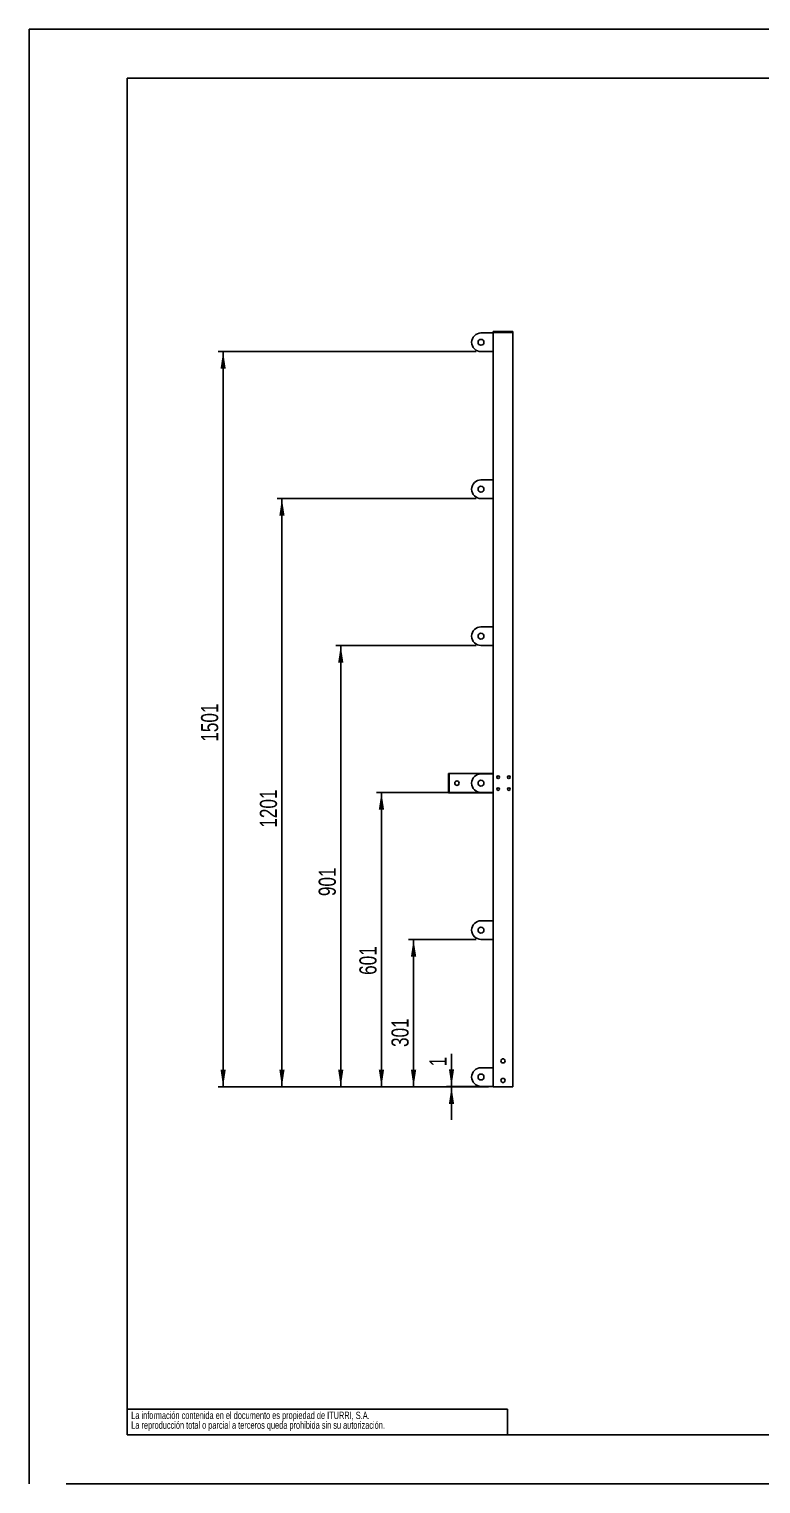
# Model space of a CAD drawing. Extents: x 0 to 4200, y 0 to 2970.
# Drawn here: x 0 to 1493, y 0 to 2970 of the extents above; entities that cross this region are included whole.
import ezdxf

# ---------------------------------------------------------------- set-up
doc = ezdxf.new("R2010")
doc.units = 0
doc.header["$LTSCALE"] = 10
doc.layers.get('0').update_dxf_attribs({"linetype": 'CONTINUOUS'})
doc.layers.add('FORMATO', color=7, linetype='CONTINUOUS')
doc.layers.add('SLD-0', color=179, linetype='CONTINUOUS')
doc.styles.add('SLDTEXTSTYLE1', font='TXT', dxfattribs={"width": 0.75})
doc.dimstyles.new('SLDDIMSTYLE0', dxfattribs={"dimtxt": 35, "dimasz": 35, "dimexe": 0, "dimexo": 0.0625, "dimgap": 8.75, "dimtad": 1, "dimdec": 1, "dimrnd": 1e-09, "dimzin": 12, "dimtxsty": 'SLDTEXTSTYLE1', "dimsah": 1, "dimcen": 0.09, "dimazin": 3, "dimtfac": 1, "dimtdec": 1, "dimtofl": 0, "dimtmove": 0, "dimatfit": 3, "dimtolj": 1, "dimtzin": 12})
doc.dimstyles.new('SLDDIMSTYLE2', dxfattribs={"dimtxt": 35, "dimasz": 35, "dimexe": 0, "dimexo": 0.0625, "dimgap": 8.75, "dimtad": 1, "dimdec": 1, "dimrnd": 1e-09, "dimzin": 12, "dimtxsty": 'SLDTEXTSTYLE1', "dimsah": 1, "dimcen": 0.09, "dimazin": 3, "dimtfac": 1, "dimtdec": 1, "dimtmove": 0, "dimatfit": 3, "dimtolj": 1, "dimtzin": 12})

# ---------------------------------------------------------------- blocks, each defined once
blk = doc.blocks.new('SW_NOTE_0_4')
at = {"layer": 'SLD-0', "color": 0, "char_height": 15, "attachment_point": 1, "style": 'SLDTEXTSTYLE1'}
for s, insert in [('La información contenida en el documento es propiedad de ITURRI, S.A.', (0, 19.3)), ('La reproducción total o parcial a terceros queda prohibida sin su autorización.', (0, -0.7))]:
    blk.add_mtext(s, dxfattribs=dict(at, insert=insert))
blk = doc.blocks.new('_D_1')
at = {"layer": 'FORMATO', "color": 7}
for p, q in [((861.9, 811.6), (861.9, 878.3)), ((912.1, 811.6), (851.9, 811.6)), ((937.1, 810.6), (851.9, 810.6)), ((861.9, 810.6), (861.9, 811.6)), ((861.9, 810.6), (861.9, 743.3))]:
    blk.add_line(p, q, dxfattribs=at)
for points in [[(861.9, 811.6), (867.3, 846.6), (856.6, 846.6)], [(861.9, 810.6), (856.6, 775.6), (867.3, 775.6)]]:
    blk.add_solid(points, dxfattribs=at)
at = {"layer": 'FORMATO', "color": 7, "insert": (816.8, 852.4), "char_height": 35, "attachment_point": 1, "rotation": 90, "style": 'SLDTEXTSTYLE1'}
blk.add_mtext('1', dxfattribs=at)
blk = doc.blocks.new('_D_2')
at = {"layer": 'FORMATO', "color": 7}
for p, q in [((912.1, 1111.6), (774.5, 1111.6)), ((784.5, 810.6), (784.5, 1111.6)), ((937.1, 810.6), (774.5, 810.6))]:
    blk.add_line(p, q, dxfattribs=at)
for points in [[(784.5, 1111.6), (779.1, 1076.6), (789.9, 1076.6)], [(784.5, 810.6), (789.9, 845.6), (779.1, 845.6)]]:
    blk.add_solid(points, dxfattribs=at)
at = {"layer": 'FORMATO', "color": 7, "insert": (739.4, 891.9), "char_height": 35, "attachment_point": 1, "rotation": 90, "style": 'SLDTEXTSTYLE1'}
blk.add_mtext('301', dxfattribs=at)
blk = doc.blocks.new('_D_3')
at = {"layer": 'FORMATO', "color": 7}
for p, q in [((912.1, 1411.6), (709, 1411.6)), ((719, 810.6), (719, 1411.6)), ((937.1, 810.6), (709, 810.6))]:
    blk.add_line(p, q, dxfattribs=at)
for points in [[(719, 1411.6), (713.6, 1376.6), (724.4, 1376.6)], [(719, 810.6), (724.4, 845.6), (713.6, 845.6)]]:
    blk.add_solid(points, dxfattribs=at)
at = {"layer": 'FORMATO', "color": 7, "insert": (673.9, 1039.1), "char_height": 35, "attachment_point": 1, "rotation": 90, "style": 'SLDTEXTSTYLE1'}
blk.add_mtext('601', dxfattribs=at)
blk = doc.blocks.new('_D_4')
at = {"layer": 'FORMATO', "color": 7}
for p, q in [((912.1, 1711.6), (625.9, 1711.6)), ((635.9, 810.6), (635.9, 1711.6)), ((937.1, 810.6), (625.9, 810.6))]:
    blk.add_line(p, q, dxfattribs=at)
for points in [[(635.9, 1711.6), (630.6, 1676.6), (641.3, 1676.6)], [(635.9, 810.6), (641.3, 845.6), (630.6, 845.6)]]:
    blk.add_solid(points, dxfattribs=at)
at = {"layer": 'FORMATO', "color": 7, "insert": (590.8, 1199.9), "char_height": 35, "attachment_point": 1, "rotation": 90, "style": 'SLDTEXTSTYLE1'}
blk.add_mtext('901', dxfattribs=at)
blk = doc.blocks.new('_D_5')
at = {"layer": 'FORMATO', "color": 7}
for p, q in [((912.1, 2011.6), (505.9, 2011.6)), ((515.9, 810.6), (515.9, 2011.6)), ((937.1, 810.6), (505.9, 810.6))]:
    blk.add_line(p, q, dxfattribs=at)
for points in [[(515.9, 2011.6), (510.6, 1976.6), (521.3, 1976.6)], [(515.9, 810.6), (521.3, 845.6), (510.6, 845.6)]]:
    blk.add_solid(points, dxfattribs=at)
at = {"layer": 'FORMATO', "color": 7, "insert": (470.8, 1339.6), "char_height": 35, "attachment_point": 1, "rotation": 90, "style": 'SLDTEXTSTYLE1'}
blk.add_mtext('1201', dxfattribs=at)
blk = doc.blocks.new('_D_6')
at = {"layer": 'FORMATO', "color": 7}
for p, q in [((912.1, 2311.6), (385.9, 2311.6)), ((395.9, 2311.6), (395.9, 810.6)), ((937.1, 810.6), (385.9, 810.6))]:
    blk.add_line(p, q, dxfattribs=at)
for points in [[(395.9, 2311.6), (390.6, 2276.6), (401.3, 2276.6)], [(395.9, 810.6), (401.3, 845.6), (390.6, 845.6)]]:
    blk.add_solid(points, dxfattribs=at)
at = {"layer": 'FORMATO', "color": 7, "insert": (350.8, 1515.1), "char_height": 35, "attachment_point": 1, "rotation": 90, "style": 'SLDTEXTSTYLE1'}
blk.add_mtext('1501', dxfattribs=at)

msp = doc.modelspace()

# ---------------------------------------------------------------- linework, layer by layer
at = {"color": 7, "linetype": 'CONTINUOUS'}
for p, q in [((0, 2970), (4200, 2970)), ((0, 2970), (0, -0.01)), ((4100, 2870), (200, 2870)), ((200, 100), (200, 2870)), ((922.06, 2349.61), (947.06, 2349.61)), ((947.06, 2350.61), (947.06, 2352.61)), ((947.06, 2352.61), (952.06, 2352.61)), ((947.06, 2350.61), (947.06, 810.61)), ((947.06, 2350.61), (987.06, 2350.61)), ((947.06, 2349.61), (947.06, 2311.61)), ((952.06, 2352.61), (952.06, 2350.61)), ((982.06, 2352.61), (952.06, 2352.61)), ((982.06, 2350.61), (952.06, 2350.61)), ((982.06, 2350.61), (982.06, 2352.61)), ((982.06, 2352.61), (987.06, 2352.61)), ((987.06, 2352.61), (987.06, 2350.61)), ((987.06, 2350.61), (987.06, 810.61)), ((922.06, 2311.61), (947.06, 2311.61)), ((922.06, 2049.61), (947.06, 2049.61)), ((947.06, 2049.61), (947.06, 2011.61)), ((922.06, 2011.61), (947.06, 2011.61)), ((922.06, 1749.61), (947.06, 1749.61)), ((947.06, 1749.61), (947.06, 1711.61)), ((922.06, 1711.61), (947.06, 1711.61)), ((855.94, 1450.61), (855.94, 1410.61)), ((855.94, 1450.61), (856.94, 1450.61)), ((856.94, 1450.61), (856.94, 1410.61)), ((929.39, 1450.61), (856.94, 1450.61)), ((922.06, 1449.61), (947.06, 1449.61)), ((932.6, 1450.61), (929.39, 1450.61)), ((944, 1450.61), (932.6, 1450.61)), ((947.06, 1450.61), (944, 1450.61)), ((947.06, 1449.61), (947.06, 1411.61)), ((855.94, 1410.61), (856.94, 1410.61)), ((929.39, 1410.61), (856.94, 1410.61)), ((922.06, 1411.61), (947.06, 1411.61)), ((932.6, 1410.61), (929.39, 1410.61)), ((944, 1410.61), (932.6, 1410.61)), ((947.06, 1410.61), (944, 1410.61)), ((922.06, 1149.61), (947.06, 1149.61)), ((947.06, 1149.61), (947.06, 1111.61)), ((922.06, 1111.61), (947.06, 1111.61)), ((922.06, 849.61), (947.06, 849.61)), ((947.06, 849.61), (947.06, 811.61)), ((922.06, 811.61), (947.06, 811.61)), ((947.06, 810.61), (987.06, 810.61)), ((200, 100), (4100, 100)), ((75.31, 0), (4200, 0))]:
    msp.add_line(p, q, dxfattribs=at)
at = {"color": 8, "linetype": 'CONTINUOUS'}
for p, q in [((929.39, 1449.61), (929.39, 1450.61)), ((932.6, 1449.61), (932.6, 1450.61)), ((944, 1449.61), (944, 1450.61)), ((929.39, 1410.61), (929.39, 1411.61)), ((932.6, 1410.61), (932.6, 1411.61)), ((944, 1410.61), (944, 1411.61))]:
    msp.add_line(p, q, dxfattribs=at)
at = {"color": 7, "linetype": 'CONTINUOUS'}
for centre, radius in [((922.06, 2330.61), 6), ((922.06, 2030.61), 6), ((922.06, 1730.61), 6), ((873.06, 1430.61), 4.5), ((922.06, 1430.61), 6), ((957.06, 1442.61), 2.75), ((979.06, 1442.61), 2.75), ((957.06, 1418.61), 2.75), ((979.06, 1418.61), 2.75), ((922.06, 1130.61), 6), ((967.06, 863.61), 4.25), ((922.06, 830.61), 6), ((967.06, 823.61), 4.25)]:
    msp.add_circle(centre, radius, dxfattribs=at)
for centre in [(922.06, 2330.61), (922.06, 2030.61), (922.06, 1730.61), (922.06, 1430.61), (922.06, 1130.61), (922.06, 830.61)]:
    msp.add_arc(centre, 19, 90, 270, dxfattribs=at)
at = {"layer": 'SLD-0'}
for p, q in [((200.02, 152.45), (976.29, 152.45)), ((976.29, 152.45), (976.29, 100))]:
    msp.add_line(p, q, dxfattribs=at)

# ---------------------------------------------------------------- block references
msp.add_blockref('SW_NOTE_0_4', (208.38, 128.19), dxfattribs=at)

# ---------------------------------------------------------------- dimensions: what is measured, and where the dimension line sits
at = {"layer": 'FORMATO', "color": 7}
for base, p1, p2, dimstyle, picture, middle in [((395.94, 810.61), (922.06, 2311.61), (947.06, 810.61), 'SLDDIMSTYLE0', '_D_6', (395.94, 1566.8)), ((515.94, 2011.61), (947.06, 810.61), (922.06, 2011.61), 'SLDDIMSTYLE0', '_D_5', (515.94, 1391.31)), ((635.94, 1711.61), (947.06, 810.61), (922.06, 1711.61), 'SLDDIMSTYLE0', '_D_4', (635.94, 1238.69)), ((719.03, 1411.61), (947.06, 810.61), (922.06, 1411.61), 'SLDDIMSTYLE0', '_D_3', (719.03, 1077.91)), ((784.5, 1111.61), (947.06, 810.61), (922.06, 1111.61), 'SLDDIMSTYLE0', '_D_2', (784.5, 930.68)), ((861.95, 811.61), (947.06, 810.61), (922.06, 811.61), 'SLDDIMSTYLE2', '_D_1', (861.95, 865.35))]:
    dim = msp.add_linear_dim(base=base, p1=p1, p2=p2, angle=90, dimstyle=dimstyle, dxfattribs=at)
    dim.commit()
    dim.dimension.update_dxf_attribs({"geometry": picture, "text_midpoint": middle, "dimtype": 160})

doc.saveas('drawing.dxf')
